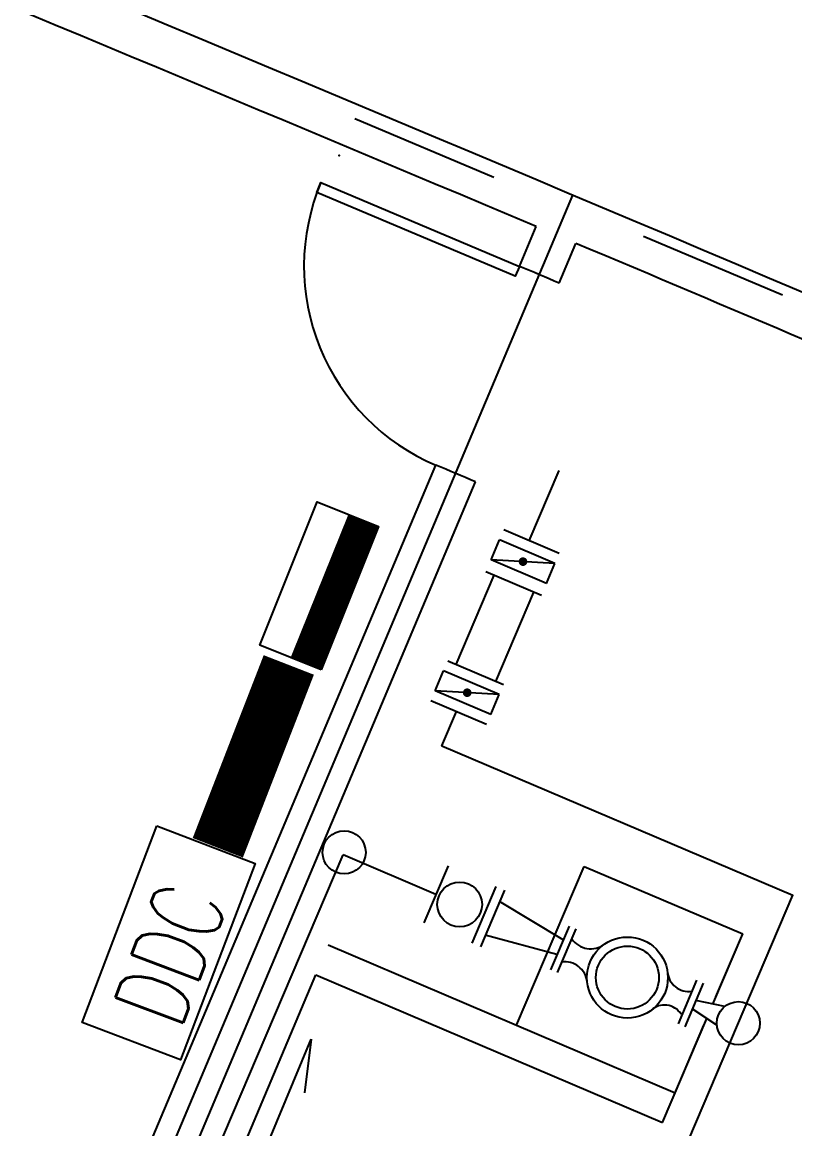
# Model space of a CAD drawing. Extents: x 23618587 to 48466785, y 42305484 to 86624613.
# Drawn here: x 24365748 to 24369333, y 43352021 to 43357153 of the extents above; entities that cross this region are included whole.
import ezdxf

# ---------------------------------------------------------------- set-up
doc = ezdxf.new("R2010")
doc.units = 0
doc.header["$MEASUREMENT"] = 0
for name, color, linetype in [('AC-W', 7, 'CONTINUOUS'), ('L', 4, 'CONTINUOUS'), ('L-FM', 7, 'CONTINUOUS'), ('墙', 7, 'CONTINUOUS'), ('楼控', 1, 'CONTINUOUS')]:
    doc.layers.add(name, color=color, linetype=linetype)
doc.styles.add('DFHZ', font='romans.shx', dxfattribs={"width": 0.7, "bigfont": 'dfhz.shx'})

# ---------------------------------------------------------------- blocks, each defined once
blk = doc.blocks.new('A$C0F9D097A')
at = {"layer": '楼控', "color": 3}
blk.add_lwpolyline([(284.9, 0), (0, 114), (265.6, 778), (550.5, 664.1)], close=True, dxfattribs=at)
at = {"layer": '楼控', "color": 3, "const_width": 150}
blk.add_lwpolyline([(213.3, 30.4), (479.7, 690.4)], dxfattribs=at)
blk = doc.blocks.new('A$C165A5DEC')
at = {"layer": '楼控', "color": 1}
blk.add_lwpolyline([(346.8, 1085), (803, 911.4), (456.1, 0), (0, 173.6)], close=True, dxfattribs=at)
at = {"layer": '楼控', "style": 'DFHZ', "width": 0.7}
blk.add_text('DDC', height=336, rotation=69.4255, dxfattribs=at).set_placement((455, 134.3))

msp = doc.modelspace()

# ---------------------------------------------------------------- linework, layer by layer
at = {"layer": 'AC-W', "color": 7, "ltscale": 300}
msp.add_line((24363351.10384, 43344601.57321), (24368302.9333, 43356350.69594), dxfattribs=at)
at = {"layer": 'AC-W', "color": 7}
for p, q in [((24363336.6261, 43344824.70272), (24367667.04958, 43355099.4259)), ((24363520.92606, 43344747.02696), (24367851.34955, 43355021.75015))]:
    msp.add_line(p, q, dxfattribs=at)
at = {"layer": 'AC-W', "color": 7, "ltscale": 300}
for centre, radius, start, end in [((24189221.26409, 43293340.65083), 200000, 4.560471461, 29.6000000034), ((24189221.26409, 43293340.65083), 196000, 18.7775437664, 29.0000337956), ((24148685.34615, 42835267.72991), 567722.67138, 66.5260012819, 69.3279804304), ((24162246.90911, 42870268.06754), 513099.72014, 62.6224147924, 75.1443656534), ((24150982.49453, 42831626.35527), 541522.67138, 66.0871772528, 74.4564383749)]:
    msp.add_arc(centre, radius, start, end, dxfattribs=at)
at = {"layer": 'AC-W', "color": 7}
for centre, radius, start, end in [((24148759.7883, 42835660.74182), 530172.67138, 79.4743453433, 79.4743453433), ((24148766.30591, 42835659.45113), 530172.67138, 78.1227654299, 78.1227654299), ((24148779.34207, 42835656.52904), 530172.67138, 76.2090487924, 76.2090487924), ((24148685.34615, 42835267.72991), 567622.67138, 66.7997511767, 68.2411710536), ((24148685.34615, 42835267.72991), 565472.67138, 66.8927523705, 67.9826562671), ((24148685.34615, 42835267.72991), 565272.67138, 67.1564759426, 67.9826461811), ((24148685.34615, 42835267.72991), 565272.67138, 67.1564759426, 67.9826461798)]:
    msp.add_arc(centre, radius, start, end, dxfattribs=at)
at = {"layer": 'L'}
for p, q in [((24368100.05014, 43354748.2351), (24368238.87225, 43355074.17176)), ((24367695.45477, 43353798.29658), (24367762.82702, 43353956.47804)), ((24367695.71886, 43353797.64064), (24369323.39457, 43353104.38519)), ((24365782.76346, 43349878.05042), (24367237.015, 43353292.44824)), ((24367667.73213, 43353108.99831), (24367237.015, 43353292.44824)), ((24367825.0061, 43349586.35945), (24369323.39457, 43353104.38519))]:
    msp.add_line(p, q, dxfattribs=at)
for centre, start, end in [((24367695.91479, 43353798.10065), 156.93, 246.93), ((24369322.73863, 43353104.1211), 336.93, 66.93)]:
    msp.add_arc(centre, 0.5, start, end, dxfattribs=at)
at = {"layer": 'L-FM'}
for p, q in [((24367923.19957, 43354660.52011), (24367962.38512, 43354752.52279)), ((24368219.99262, 43354642.80327), (24367962.38512, 43354752.52279)), ((24368239.58539, 43354688.80461), (24367981.97789, 43354798.52413)), ((24368219.99262, 43354642.80327), (24367923.19957, 43354660.52011)), ((24368180.80708, 43354550.80059), (24367923.19957, 43354660.52011)), ((24368157.0683, 43354495.06497), (24367899.4608, 43354604.78449)), ((24368180.80708, 43354550.80059), (24368219.99262, 43354642.80327)), ((24367761.79068, 43354174.30441), (24367938.12563, 43354588.31647)), ((24367944.95757, 43354096.29044), (24368121.29252, 43354510.3025)), ((24367980.73335, 43354081.05291), (24367723.12585, 43354190.77244)), ((24367664.34753, 43354052.76842), (24367703.53308, 43354144.7711)), ((24367961.14058, 43354035.05157), (24367703.53308, 43354144.7711)), ((24367961.14058, 43354035.05157), (24367664.34753, 43354052.76842)), ((24367921.95504, 43353943.04889), (24367664.34753, 43354052.76842)), ((24367921.95504, 43353943.04889), (24367961.14058, 43354035.05157)), ((24367902.36226, 43353897.04755), (24367644.75476, 43354006.76708)), ((24367723.76746, 43353240.56214), (24367611.6968, 43352977.43448)), ((24368041.6155, 43352502.77262), (24368355.09985, 43353238.79406)), ((24368355.09985, 43353238.79406), (24369091.12129, 43352925.3097)), ((24367945.88954, 43353145.95648), (24367833.81888, 43352882.82881)), ((24367985.94421, 43353128.8965), (24367873.87355, 43352865.76883)), ((24368258.08739, 43352898.16664), (24367963.22641, 43353075.55799)), ((24368285.17009, 43352961.75339), (24368198.9619, 43352759.3475)), ((24368228.80549, 43352829.41647), (24367896.59135, 43352919.10733)), ((24368315.98138, 43352948.63033), (24368229.77318, 43352746.22444)), ((24368952.76641, 43352600.47002), (24369091.12129, 43352925.3097)), ((24368966.70357, 43352633.1927), (24369091.12129, 43352925.3097)), ((24367168.36657, 43352874.70455), (24368777.63694, 43352189.28826)), ((24367110.10934, 43352736.47859), (24368718.85862, 43352051.28424)), ((24368877.0435, 43352710.94875), (24368790.8353, 43352508.54286)), ((24368908.04276, 43352697.74563), (24368821.83456, 43352495.33973)), ((24369007.91872, 43352589.1264), (24368873.55081, 43352616.76292)), ((24368971.22212, 43352502.54284), (24368857.09288, 43352578.12179)), ((24368718.85862, 43352051.28424), (24368924.29376, 43352533.61986)), ((24368777.63694, 43352189.28826), (24368910.86016, 43352502.07946))]:
    msp.add_line(p, q, dxfattribs=at)
at = {"layer": 'L-FM', "color": 7}
for p, q in [((24366887.49179, 43351953.42248), (24367089.55258, 43352438.12686)), ((24367089.55258, 43352438.12686), (24367058.53479, 43352188.61227))]:
    msp.add_line(p, q, dxfattribs=at)
at = {"layer": 'L-FM', "const_width": 20}
for points in [[(24368067.67754, 43354642.46142, -1), (24368075.51465, 43354660.86196, -1)], [(24367808.8255, 43354034.70972, -1), (24367816.66261, 43354053.11026, -1)]]:
    msp.add_lwpolyline(points, format="xyb", close=True, dxfattribs=at)
at = {"layer": 'L-FM', "color": 7, "linetype": 'Continuous'}
for centre in [(24367241.72512, 43353303.50701), (24369070.82957, 43352511.39466)]:
    msp.add_circle(centre, 100, dxfattribs=at)
at = {"layer": 'L-FM'}
for centre, radius in [((24367777.74012, 43353062.14399), 104), ((24368555.88271, 43352723.03829), 187.81454), ((24368555.88271, 43352723.03829), 146.00297)]:
    msp.add_circle(centre, radius, dxfattribs=at)
for centre, radius, start, end in [((24368386.08875, 43352962.71094), 106.50242, 214.74735178, 305.95657353), ((24368266.09027, 43352691.66797), 103.96123, 6.62688004, 98.14661313), ((24368838.34621, 43352755.11464), 96.13514, 184.27165389, 279.6650678), ((24368727.64754, 43352502.76822), 92.60944, 33.55322264, 131.78341549)]:
    msp.add_arc(centre, radius, start, end, dxfattribs=at)
at = {"layer": '墙'}
msp.add_line((24366546.95609, 43351400.29432), (24367110.10934, 43352736.47859), dxfattribs=at)
at = {"layer": '楼控'}
for p, q in [((24367290.92905, 43356706.85084), (24367935.97893, 43356434.98569)), ((24368630.80312, 43356160.9219), (24369275.853, 43355889.05676))]:
    msp.add_line(p, q, dxfattribs=at)
at = {"layer": '楼控', "color": 7}
for p, q in [((24368055.42837, 43356020.92574), (24368133.10413, 43356205.22571)), ((24368055.42837, 43356020.92574), (24368133.10413, 43356205.22571)), ((24368239.72833, 43355943.24998), (24368317.40409, 43356127.54995)), ((24368239.72833, 43355943.24998), (24368317.40409, 43356127.54995))]:
    msp.add_line(p, q, dxfattribs=at)
msp.add_lwpolyline([(24368055.42837, 43356020.92574), (24368036.00943, 43355974.85075), (24367114.50959, 43356363.22953), (24367133.92853, 43356409.30453)], close=True, dxfattribs=at)
at = {"layer": '楼控', "color": 1, "const_width": 250}
msp.add_lwpolyline([(24366984.982, 43354172.69182), (24366655.58289, 43353324.89632)], dxfattribs=at)
at = {"layer": '楼控', "color": 7}
for centre, radius, start, end in [((24368055.42837, 43356020.92574), 1000.00002, 157.14633999, 247.14634), ((24148685.34615, 42835267.72991), 565272.67138, 66.9017828157, 67.1362040391), ((24148685.34615, 42835267.72991), 565272.67138, 66.9017828157, 67.1362040391), ((24148685.34615, 42835267.72991), 565072.67138, 67.136200449, 67.1564795314), ((24148685.34615, 42835267.72991), 565072.67138, 67.136200449, 67.1564795314), ((24148685.34615, 42835267.72991), 564072.67138, 67.1361824688, 67.1564795314)]:
    msp.add_arc(centre, radius, start, end, dxfattribs=at)
at = {"layer": '楼控', "color": 0, "linetype": 'ByBlock'}
msp.add_point((24367218.62451, 43356535.29507), dxfattribs=at)

# ---------------------------------------------------------------- block references
at = {"layer": '楼控', "color": 3}
msp.add_blockref('A$C0F9D097A', (24366850.61686, 43354150.60622), dxfattribs=at)
at = {"layer": '楼控', "color": 1}
msp.add_blockref('A$C165A5DEC', (24366026.05651, 43352341.1989), dxfattribs=at)

doc.saveas('drawing.dxf')
